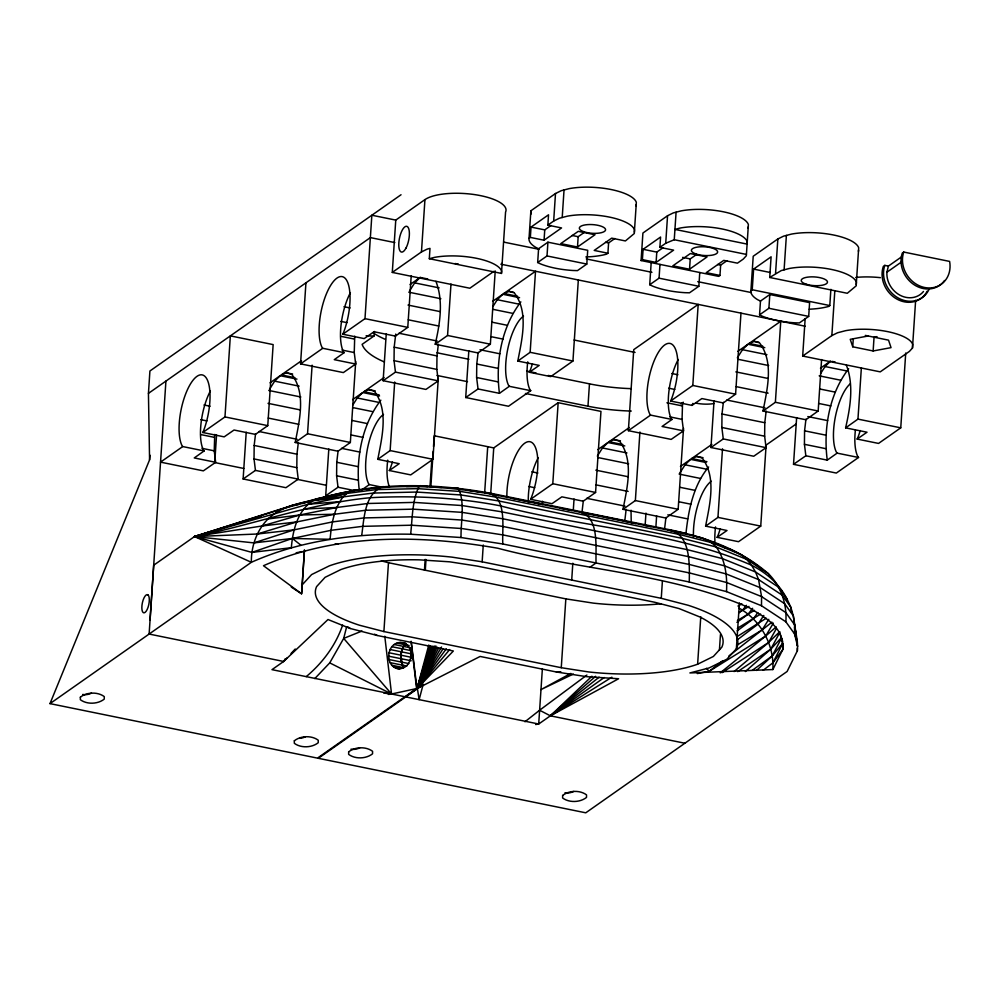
<?xml version="1.0" encoding="UTF-8"?>
<svg xmlns="http://www.w3.org/2000/svg" width="1000" height="1000" viewBox="0 0 1000 1000"><rect width="100%" height="100%" fill="white"/><g stroke="black" fill="none" stroke-linecap="round" stroke-linejoin="round"><path stroke-width="1.5" d="M423.113 684.6L419.137 699.638L417.425 688.725L318.3 758.3L585.763 812.812L787.113 671.488L797.35 650.825L797.6 646.425L797.3 641.375L794.587 633.962L785.875 621.812C787.05 604.188 781.05 585.975 768.238 573.562C741.175 549.987 706.663 537.55 672.013 530.212L491.2 493.363C435.975 483.188 378.1 481.763 323.75 497.525L320.913 498.338M785.875 621.812L761.488 605.737L761.575 596.6L758.562 579.575L755.537 571.987L751.55 565.212L746.688 559.362L741.038 554.538L711.5 542.625L679.275 534.438L496.413 497.175L460.262 491.425L417.7 488.65L376.388 489.6L346.675 493.462L318.438 498.413L291.812 505.538L194.513 536.562L153.7 565.212L150.037 620.275M739.412 602.925L736.363 648.812L726.862 659.212L709.125 667.938L689.887 672.95L772.862 669.55C774.338 644.9 760.638 620.037 739.025 608.125M215.662 462.3L194.262 457.938L204.137 450.925L182.738 446.562L160.538 462.137L203.337 470.863L215.662 462.3L214.237 450.838L214.725 434.438M246.225 432.212L243.125 478.975L255.45 470.4L254.025 458.938L254.175 445.462L255.55 433.8M243.125 478.975L285.912 487.7L298.238 479.125L296.812 467.663L296.962 454.188L298.337 442.525M328.812 449.05L325.7 495.8L338.025 487.238L336.6 475.775L336.75 462.287L338.125 450.625M305.938 282.825L300.55 363.875L343.35 372.587L355.675 364.025L354.25 352.562L354.738 336.163M359.25 490.163C355.6 459.3 361.637 425.112 380.85 400.175M386.238 333.938L383.137 380.7L395.462 372.125L394.038 360.662L394.188 347.188L395.725 334.062M383.137 380.7L425.925 389.425L438.263 380.85L436.825 369.387L436.975 355.913L438.35 344.25M468.825 350.775L465.712 397.525L478.038 388.963L476.613 377.5L476.763 364.012L478.137 352.35M478.038 388.963L499.438 393.325C495.4 362.025 501.375 327.238 520.862 301.9M740.975 313.137L735.588 394.175L723.25 402.925L701.862 398.562L692 405.4L670.6 401.037L692.8 385.462L698.188 304.413L633.75 349.637L628.362 430.675L671.162 439.4L683.487 430.838L682.062 419.375L682.55 402.975M714.05 400.75L710.95 447.512L723.275 438.938L721.85 427.475L722 414L723.375 402.337M710.95 447.512L753.737 456.238L766.062 447.663L764.638 436.2L764.788 422.725L766.162 411.062M796.637 417.587L793.525 464.338L805.85 455.775L804.425 444.312L804.575 430.825L805.95 419.162M805.85 455.775L827.25 460.138C823.213 428.837 829.188 394.05 848.675 368.713M761.488 605.737L726.513 591.625C727.25 578.225 725.913 564.25 719.45 552.263C711.587 535.6 690.875 536.7 675.825 531.7L493.95 494.637C430.688 482.887 363.888 482.375 302.5 503.512M726.513 591.625L689.25 581.975C689.562 564.513 690.938 532.762 667.913 530M689.25 581.975L502.825 543.987C501.725 528.837 508.3 493.7 485.25 492.912M358.888 490.525L354.663 490.2L350.575 491.188L346.675 493.462C320.775 501.725 289.125 499.325 268.05 518.95C256.712 530.3 251.112 546.388 251.35 562.3L50 703.625L317.462 758.125L416.587 688.562L411.062 641.413M304.425 549.8L301.6 593.812L291.275 587.062M501.475 273.425L501.6 271.075A42.387 14.013 3.8 0 0 434.425 257.387L429.312 258.712L430 248.388L427.163 249.125L421.463 251.938L392.287 272.413L395.763 220.1L424.938 199.625A42.387 14.013 3.8 0 1 475.425 194.725A42.387 14.013 3.8 0 1 505.562 212.087L501.475 273.425L429.312 258.712M502.088 264.4L502.15 263.1M636.125 205.975L636.325 202.325A42.387 14.013 3.8 0 0 569.15 188.637L561.2 190.712L555.5 193.512L530.875 210.8L529.038 238.337A45.35 14.988 3.8 0 0 535.8 247.375L538.587 248.75L547.925 242.188L587.712 250.3L586.8 264.062L577.463 270.613L572.95 270.487A45.35 14.988 3.8 0 1 540.438 263.863L537.675 262.512L538.587 248.75M748.238 226.9L746.338 255.738L743.288 259.075L737.45 263.163L723.75 260.375L706.25 272.65L719.963 275.438L720.65 265.113L726.9 260.738M748.175 228.2L748.375 224.55A42.387 14.013 3.8 0 0 681.2 210.863L673.25 212.925L667.55 215.738L642.913 233.025L641.087 260.55L718.65 276.363L719.963 275.438M756.488 670.475L772.225 655.975L782.825 643.188L782.788 649.538L772.862 669.55M858.462 251.425L858.675 247.775A42.387 14.013 3.8 0 0 791.5 234.088L783.55 236.163L777.85 238.962L753.213 256.25L750.925 290.663A45.35 14.988 3.8 0 0 757.688 299.713L760.475 301.075L769.812 294.513L809.6 302.625L808.688 316.388L799.35 322.95L794.825 322.825A45.35 14.988 3.8 0 1 762.325 316.2L759.562 314.837L760.475 301.075M802.675 356.05L880.238 371.863L909.425 351.388L912.475 348.038L912.675 344.387A42.387 14.013 3.8 0 0 845.5 330.7L837.55 332.775L831.85 335.575L802.675 356.05L805.163 318.663M502.825 543.987L461.037 537.525C460.662 521.45 465.337 503 458.288 488.15L447.775 487.863M50 703.625L149.575 459.837L148.438 393.375L149.913 371L401.037 194.75M165.925 381.1L149.125 634.05L283.65 661.462L328 619.525L350.225 628.488L377.2 635.475L453.375 651L417 688.637L405.337 696.825M216.562 434.938L214.737 462.55L243.775 468.462M202.775 432.5L224.975 416.925L230.35 335.875L273.15 344.6L267.762 425.637L255.425 434.387L234.037 430.025L224.175 436.863L202.775 432.5L203.675 430.475A38.375 13.738 -78.5 0 0 207.075 379.363A38.375 13.738 -78.5 0 0 185.425 394.562A38.375 13.738 -78.5 0 0 182.037 445.662L182.738 446.562M355.725 361.425L350.35 442.475L338.013 451.213L295.212 442.488L307.55 433.75L312.113 365.175M304.438 550.988L301.6 593.812L263.475 565.725C336.85 533.188 420.238 534.688 497.875 548.25C581.05 570.325 670.113 573.188 749.65 607.938C762.825 616.475 779.837 624.55 782.45 641.862M411.2 275.938L407.775 327.362L395.438 336.112L374.05 331.75L364.188 338.587L342.788 334.225L364.988 318.65L371.85 215.225L395.763 220.1M383.938 361.763A87.713 28.988 3.8 0 1 362.125 344.35L374.1 335.938L374.4 331.463M438.312 378.25L432.925 459.3L410.725 474.888L389.325 470.525L399.188 463.688L377.8 459.325L390.138 450.575L394.688 382M383.9 631.562L359.4 625.212A117.2 38.737 3.8 0 1 316.637 586.562L325.087 577.325L340.838 569.575A117.2 38.737 3.8 0 1 419.175 559.837L449.712 561.825L477.2 566.075L654.55 602.225L679.062 608.575L700.25 617.125A117.2 38.737 3.8 0 1 721.812 647.225L713.375 656.462L697.625 664.212A117.2 38.737 3.8 0 1 588.75 671.963L561.263 667.712L383.9 631.562L388.475 562.725L381.262 560.862M421.463 251.938L424.938 199.625M424.45 570.212L425.175 559.388M430 486.662L431.85 458.812M425.288 570.388L426 559.55M430.838 486.838L433.2 451.25M433.5 446.613L434.225 435.775L493.837 447.925M495.225 270.95L490.363 344.2L478.025 352.938L435.225 344.225L447.562 335.475L450.988 284.037M484.663 492.688L487.713 446.675M736.363 648.812A131.938 43.612 3.8 0 0 688.225 605.3L661.263 598.312L482.15 561.812L483.263 544.987M490.737 493.113L493.738 447.912L558.162 402.688L600.962 411.4L595.575 492.45L583.237 501.2L561.85 496.838L551.987 503.675L530.588 499.312L531.487 497.287A38.375 13.738 -78.5 0 0 528.95 441.625A38.375 13.738 -78.5 0 0 506.9 497.65M530.35 237.413L531.038 227.087L548.525 214.812L547.85 225.138L561.55 227.938L544.062 240.212L530.35 237.413L529.038 238.337M578.325 279.988L572.938 361.025L550.737 376.613L529.338 372.25L539.2 365.412L517.812 361.05L530.15 352.312L535.525 271.262L503.862 293.488L517.625 296.288M544.062 240.212L544.75 229.887L550.988 225.5M537.675 262.512L547.013 255.95L547.925 242.188M547.85 225.138L553.675 221.05L555.5 193.512M562.212 217.5L564.038 189.975M530.588 499.312L552.788 483.725L558.162 402.688M542.362 668.938L538.7 724.013L535.625 724.538M577.487 247.025L594.987 234.75L578.275 231.337L560.775 243.612L577.487 247.025L578.175 236.7L584.425 232.312M561.263 667.712L565.837 598.875L388.475 562.725M573.312 509.938L574.038 499.025M571.712 580.062L572.825 563.237M631.275 411.062A87.713 28.988 3.8 0 1 587.975 406.213L589.462 383.85L548.288 375.45M585.862 256.938A45.35 14.988 3.8 0 0 606.6 254.15L607.913 253.225L608.6 242.9L614.85 238.512M634.362 232.213L636.2 204.675M642.4 259.637L643.088 249.312L660.575 237.037L659.887 247.362L673.6 250.15L656.1 262.425L642.4 259.637L641.087 260.55M683.538 428.237L678.162 509.288L665.825 518.025L623.025 509.3L635.363 500.562L639.925 431.987M699.762 272.512L698.85 286.275L689.5 292.812L684.987 292.688A45.35 14.988 3.8 0 1 652.487 286.062L649.725 284.713L651.237 261.788M656.1 262.425L656.787 252.1L663.037 247.725M649.725 284.713L659.062 278.175L659.975 264.4M645.138 525.4L645.95 513.125M659.887 247.362L665.725 243.263L667.55 215.738M665.725 243.263L674.25 239.725L676.087 212.188M655.9 526.763L656.625 515.862M661.263 598.312L662.375 581.487M689.538 269.237L707.025 256.962L690.312 253.562L672.825 265.837L689.538 269.237L690.225 258.913L696.475 254.537M697.625 664.212L700.763 616.788M766.125 445.062L760.738 526.112L738.538 541.7L717.138 537.337L727 530.5L705.612 526.138L717.95 517.388L722.5 448.812M719.438 649.825L720.45 634.538M750.925 290.663L752.237 289.75L753.612 269.1L771.1 256.825L769.725 277.475L847.3 293.275L856.188 285.837L856.388 282.188A42.387 14.013 3.8 0 0 789.212 268.5L781.263 270.575L769.725 277.475M759.562 314.837L768.9 308.288L769.812 294.513M775.562 273.375L777.85 238.962M821.587 359.575L818.175 411.012L805.837 419.75L763.037 411.025L775.375 402.287L780.763 321.238L749.1 343.462L762.85 346.262M784.1 269.837L786.388 235.425M809.225 309.212A45.35 14.988 3.8 0 0 828.487 306.475L829.8 305.55L830.875 289.325M831.85 335.575L834.812 290.963M856.25 284.538L858.538 250.125M865.312 335.412L888.538 340.15L891.038 347.638L873.138 350.962L852.738 346.8L853.25 339.162M905.725 353.025L900.75 427.837L878.55 443.425L857.15 439.062L867.013 432.225L845.625 427.863L857.962 419.113L861.375 367.688M873.138 350.962L874.05 337.2L877.025 336.637M912.475 348.038L915.638 300.35M321.112 498.812L323.75 497.525L283.1 508.612L194.513 536.562L251.35 562.3C301.288 540.025 356.4 533.263 410.637 534.225C412.488 518.325 411.987 501.225 418.963 486.5L420.225 485.662L427.65 486.55M361.712 535.363C364.15 518.675 364.425 493.15 383.263 486.525M149.575 459.837L150.075 455.25M769.912 575.913L768.238 573.562L746.688 559.362L715.788 546.888L682.3 538.375L498.55 500.925L460.988 494.963L416.463 492.05L373.25 493.062L312.975 500.688C297.462 510.7 292.787 530.438 291.337 547.7L251.887 552.4L194.513 536.562L247.775 520.275M542.537 501.25L542.2 504.162L526.912 501.05M583.35 500.613L581.987 512.275L624.775 521L626.15 509.338M664.562 529.1L665.938 517.438M708.65 466.975C693.3 485.325 688.45 510.238 685.962 533.462L669.15 530.037M396.825 668.35C413.025 671.9 416.875 642.45 399.988 642.463C385.45 643.438 384.637 668.438 399.85 668.962M923.5 291.475A22.287 19.462 54.9 0 1 900.062 295.25A22.287 19.462 54.9 0 1 886.912 272.213L888.388 266.1L902.163 256.438M295.212 442.488C299.35 420.688 306.35 393.575 291.725 374.35L286.55 372.825L281.275 374.925L295.025 377.725M377.8 459.325C381.925 437.512 388.938 410.412 374.312 391.175L369.137 389.65L363.85 391.763L379.137 394.875M435.225 344.225C439.85 323.812 443.7 301.462 435.925 281.35M517.812 361.05C521.938 339.25 528.95 312.137 514.325 292.9L509.15 291.375L503.862 293.488M623.025 509.3C627.163 487.5 634.163 460.387 619.538 441.163L614.362 439.625L609.087 441.737L622.837 444.538M705.612 526.138C709.737 504.325 716.75 477.212 702.125 457.987L696.938 456.463L691.663 458.562L706.95 461.688M763.037 411.025C767.175 389.225 774.175 362.113 759.55 342.887L754.375 341.362L749.1 343.462M845.625 427.863C850.238 407.45 854.087 385.112 846.312 364.988M343.05 496.975C333.825 509 331.388 524.6 330.1 539.3L292.362 538.462L253.888 542.9L194.513 536.562L308.113 504.25L343.05 496.975L346.675 493.462M346.637 626.85L343.688 638.4L329.738 662.875L314.788 678.587M405.763 696.912L538.7 724.013L550.363 715.825L618.587 678.75L586.562 676.663L556.312 671.975L480.125 656.45L417 688.637L428.787 645.025M423.612 684.638L417 688.637L429.888 645.812M423.338 684.212L417 688.637L431.125 646.2M419.425 686.725L417 688.637L432.55 646.175M411.2 641.45L417 688.637L434.188 645.925M419.312 686.6L417 688.637L435.863 645.913M342.788 334.225L343.688 332.2A38.375 13.738 -78.5 0 0 347.088 281.1A38.375 13.738 -78.5 0 0 325.438 296.288A38.375 13.738 -78.5 0 0 322.05 347.388L322.75 348.288L344.15 352.65L334.275 359.663L355.675 364.025M389.325 470.525L390.238 468.488A38.375 13.738 -78.5 0 0 392.4 462.013M529.338 372.25L530.25 370.225A38.375 13.738 -78.5 0 0 532.425 363.738M670.6 401.037L671.5 399.012A38.375 13.738 -78.5 0 0 674.9 347.9A38.375 13.738 -78.5 0 0 653.25 363.1A38.375 13.738 -78.5 0 0 649.862 414.2L650.562 415.1L671.963 419.462L662.087 426.475L683.487 430.838M692 405.4L692.9 403.375M717.138 537.337L718.05 535.3A38.375 13.738 -78.5 0 0 720.212 528.825M857.15 439.062L858.062 437.025A38.375 13.738 -78.5 0 0 860.225 430.55M419.237 686.475L417 688.637L437.125 647.15M772.925 662.8L782.825 643.188L782.788 649.538L772.925 662.8L763.1 670.325M781.413 638.275L772.225 655.975L752.225 670.337M419.125 686.413L417 688.637L438.713 647.962M779.963 632.087L770.775 649.175L745.337 671.55M776.213 628.938L768.587 642.5L734.087 671.575M419.038 686.325L417 688.637L441.562 647M773.337 623.138L765.7 636.038L720.25 672.862M768.775 619.325L762.163 629.9L728.938 655.888M269.513 389.3L274.662 381.163L280.163 375.7L296.975 379.125M409.525 291.025L414.675 282.887L420.175 277.425L427.825 278.988M352.825 404.963L357.25 397.987L362.75 392.537L379.562 395.962M492.837 306.7L497.262 299.713L502.762 294.262L519.575 297.688M597.325 456.112L602.475 447.975L607.975 442.512L624.788 445.938M737.337 357.837L742.487 349.7L747.987 344.237L764.8 347.663M705.837 462.463L690.562 459.35L685.062 464.8L679.163 474.1L700.562 478.462M820.65 373.5L825.075 366.525L830.575 361.075L820.438 368.188M449.688 649.538L417 688.637L443.162 648.763M763.8 615.462L758.012 624.163L736.988 640.1M404.925 696.737L271.988 669.65L283.65 661.462L285.375 658.9M757.825 612.562L753.312 618.913L737.175 630.85M417 688.637L446.3 648.825M286.8 658.062L283.65 661.462L285.487 659M752.625 608.3L748.138 614.212L736.925 622.337M746.475 605.325L742.562 610.15L738.812 612.825M283.65 661.462L285.637 659.05M302.087 584.975L311.6 574.575L329.325 565.85A131.938 43.612 3.8 0 1 451.9 557.125L482.15 561.812M781.087 638.025L770.775 649.175L737.7 671.637M291.012 653.525L295.225 649M779.575 631.85L768.587 642.5L722.038 672.675M524.963 721.762L539.612 710.238L550.363 715.825L591.912 676.225M684.887 743.238L550.363 715.825L595.65 676.275M776.175 626.9L765.7 636.038L709.25 671.275L697.3 673.575M611.862 677.2L550.363 715.825L599.113 677.188M771.95 622.175L762.163 629.9L736.875 645.238M722.788 660.688L709.25 671.275L706.425 668.35M539.612 710.238L586.888 675.05M766.225 618.25L736.938 636.7M550.363 715.825L604.225 677.525M361.9 489.837L369.3 484.588L383.05 487.388M499.438 393.325L509.312 386.312L530.712 390.675L508.512 406.25L465.712 397.525M827.25 460.138L837.125 453.125L858.525 457.475L836.325 473.062L793.525 464.338M148.438 393.375L370.375 237.6L394.825 242.587M270.038 382.812L280.163 375.7M281.275 374.925L301.537 360.7M410.05 284.538L420.175 277.425M300.55 363.875L322.75 348.288M493.95 271.3L469.85 288.225L392.287 272.413M352.612 399.65L362.75 392.537M363.85 391.763L384.113 377.537M492.625 301.375L502.762 294.262M597.85 449.625L607.975 442.512M609.087 441.737L629.35 427.512M737.862 351.35L747.987 344.237M628.362 430.675L650.562 415.1M680.938 403.9L683.337 402.212M888.388 266.1L884.8 265.363L883.35 266.388A25.95 22.662 54.9 0 0 896.688 298.975A25.95 22.662 54.9 0 0 927.163 291.212M903.75 252.062A25.95 22.662 54.9 0 0 924.638 287.5A25.95 22.662 54.9 0 0 949.613 261.413L903.75 252.062L902.3 253.088A25.95 22.662 54.9 0 0 914.225 284.812A25.95 22.662 54.9 0 0 944.55 280.487M886.912 272.213L901.912 261.688M680.425 466.463L690.562 459.35M691.663 458.562L711.925 444.35M590.212 567.075L596.038 562.975C595.475 547.15 599.625 516.538 579.25 511.737M765.575 445.45L796.25 423.925M405.95 643.688C399.338 649.275 400.375 660.2 403.275 667.575L391.763 665.225M760.625 614.075L737.35 628.312M754.425 610.35L737.412 620.525M738.6 612.5L749 606.425M737.962 606.05L741.888 603.875M570.837 673.425L540.988 689.587L573.325 674.038M553.675 221.05L559.375 218.238L567.325 216.175A42.387 14.013 3.8 0 1 634.5 229.862L634.3 233.512L625.413 240.95L611.7 238.15L594.212 250.425L607.913 253.225M362.013 631.038L343.688 638.4L391.55 694.013L416.587 688.562M251.887 552.4L292.362 538.462L331 530.312L362.575 526.35L411.325 525.212L461.55 528.5L503.212 534.975L689.562 572.962L726.712 582.537L761.575 596.6L785.875 612.625L794.575 624.8L797.325 645.425M253.888 542.9L294.15 529.837L332.438 521.925L363.888 517.925L412.15 516.812L461.863 520.05L503.15 526.512L689.275 564.45L726.087 573.9L760.588 587.825L784.65 603.688L793.312 615.85L797.3 641.375M344.288 493.413L354.663 490.2M250.738 519.362L261.1 516.2M213.85 531.125L194.513 536.562L257.312 534.012L296.675 521.95L334.4 514.263L365.65 510.262L413.088 509.162L461.962 512.35L502.65 518.75L688.375 556.6L724.65 565.887L758.562 579.575L782.225 595.163L790.825 607.288L793.312 615.85L794.575 624.8L794.587 633.962L797.6 646.425M208.137 533.188L194.513 536.562L262.062 525.975L299.887 514.975L336.863 507.475L367.825 503.488L414.137 502.4L461.85 505.525L501.7 511.812L686.9 549.562L722.425 558.625L755.537 571.987L778.625 587.212L787.163 599.25L790.825 607.288L791.663 613.05M306.725 502.362L310.975 501.15M202.1 534.987L194.513 536.562C253.412 524.825 310.3 503.3 370.375 497.713C413.837 495.412 457.55 497.512 500.325 505.838C583.288 527.925 672.175 530.7 751.55 565.212C766.762 573.075 779.325 583.913 787.163 599.25M296.137 552.8L302.2 551.587M868.138 336L850.238 339.325L852.738 346.8M291.812 505.538L299.513 504.237M388.462 694.425L391.55 694.013L384.775 636.237M366.25 489.575L369.2 489.2M268.05 518.95L299.887 514.975L334.4 514.263M262.062 525.975L296.675 521.95M257.312 534.012L294.15 529.837M308.113 504.25L339.762 501.675M388.438 694.212L391.55 694.013L329.738 662.875M303.725 509.038L336.863 507.475M335.125 543.962L338.2 543.825M556.312 671.975L560.85 671.825M374.1 335.938L370.913 336.012A18.275 6.037 3.8 0 1 366.15 335.7M406.425 486.488L421.45 486.138M432.287 486.85L441.587 487.45M410.637 534.225L461.037 537.525M697.087 537.238L701.338 537.688L727.763 548.337L724.812 547.837M383.812 693.088L391.55 694.013M565.837 598.875L593.325 603.125A117.2 38.737 3.8 0 0 661.25 603.775M460.037 488.938L463 489.4M465.962 489.875L482.287 492.438M399.988 642.463L405.812 643.637C399.5 649.375 400.613 660.275 403.525 667.625M674.25 239.725L746.413 254.425M753.612 269.1L770.337 272.512M643.088 249.312L656.787 252.1M682.625 257.375L690.225 258.913M717.6 264.5L720.65 265.113M531.038 227.087L544.75 229.887M572.1 235.463L578.175 236.7M605.562 242.275L608.6 242.9M752.237 289.75L829.8 305.55M503.862 242.138L538.975 249.288M586.3 258.938L651.95 272.312M697.75 281.65L751.188 292.538M659.062 278.175L698.85 286.275M547.013 255.95L586.8 264.062M768.9 308.288L808.688 316.388M500.85 264.188L805.212 326.225M509.15 291.375L513.725 292.312M754.375 341.362L758.962 342.287M832.1 361.388L835.163 362M414.675 282.887L439.137 287.875M497.262 299.713L518.663 304.075M742.487 349.7L766.95 354.688M825.075 366.525L846.475 370.887M408.787 292.188L440.875 298.725M492.887 309.325L512.762 313.375M738.125 359.312L768.688 365.538M819.175 375.825L840.575 380.188M408.038 305.075L440.138 311.613M492.15 322.212L507.438 325.337M735.85 371.887L767.95 378.425M819.963 389.025L835.25 392.137M574.062 340.012L635.062 352.438M343.988 306.7L350.112 307.95M408.237 319.8L438.8 326.025M490.812 336.625L503.038 339.113M671.8 373.512L677.913 374.762M736.05 386.613L768.138 393.15M818.625 403.438L830.85 405.925M364.988 318.65L407.775 327.362M447.562 335.475L490.363 344.2M530.15 352.312L572.938 361.025M692.8 385.462L735.588 394.175M775.375 402.287L818.175 411.012M857.962 419.113L900.75 427.837M340.825 321.388L346.95 322.638M398.963 333.237L437.163 341.025M480.012 349.75L499.875 353.8M668.637 388.2L674.762 389.438M726.775 400.037L764.975 407.825M807.825 416.562L827.688 420.613M436.95 352.762L468.975 359.288M526.938 371.1L536.087 372.975M340.65 336.275L354.4 339.075M394.188 347.188L436.975 355.913M476.763 364.012L498.162 368.375M666.925 402.775L682.212 405.887M722 414L764.788 422.725M804.575 430.825L825.975 435.188M342.025 350.062L354.25 352.562M394.038 360.662L436.825 369.387M476.613 377.5L498.013 381.863M669.837 416.875L682.062 419.375M721.85 427.475L764.638 436.2M804.425 444.312L825.825 448.675M437 375.45L467.5 381.662M525.45 393.475L587.975 406.213M395.462 372.125L438.263 380.85M723.275 438.938L766.062 447.663M286.55 372.825L292.663 374.062M369.137 389.65L375.25 390.9M614.362 439.625L620.475 440.875M696.938 456.463L703.062 457.713M274.662 381.163L299.125 386.15M357.25 397.987L378.65 402.35M602.475 447.975L626.938 452.95M685.062 464.8L706.45 469.162M268.775 390.462L300.863 397M352.875 407.6L372.75 411.65M598.112 457.587L628.675 463.812M268.025 403.35L300.125 409.888M352.137 420.487L367.425 423.6M595.837 470.163L627.938 476.7M679.95 487.3L695.238 490.412M203.975 404.975L210.087 406.225M268.225 418.075L298.788 424.3M350.8 434.9L363.025 437.388M531.788 471.788L537.9 473.038M596.025 484.875L628.125 491.425M678.612 501.712L690.837 504.2M224.975 416.925L267.762 425.637M307.55 433.75L350.35 442.475M390.138 450.575L432.925 459.3M552.788 483.725L595.575 492.45M635.363 500.562L678.162 509.288M717.95 517.388L760.738 526.112M200.812 419.663L206.938 420.9M258.938 431.5L297.15 439.288M341.525 448.338L359.862 452.075M528.625 486.475L534.738 487.713M586.75 498.312L624.963 506.1M667.812 514.837L687.675 518.888M200.637 434.55L214.387 437.35M254.175 445.462L296.962 454.188M336.75 462.287L358.15 466.65M491.262 494L498.888 495.55M511.062 498.038L527.812 501.45M535.425 503L543.05 504.55M559.8 507.975L571.975 510.45M579.587 512.013L587.212 513.562M603.95 516.975L607 517.587M623.75 521L635.925 523.488M643.55 525.037L651.162 526.587M202.013 448.338L214.237 450.838M254.025 458.938L296.812 467.663M336.6 475.775L358 480.138M255.45 470.4L298.238 479.125M338.025 487.238L353.312 490.35M297.262 479.375L326.3 485.288M325.7 495.8L328.762 496.425M402.925 642.763L405.812 643.35M397.05 643.062L409.113 645.525M394.3 644.525L410.788 647.875M409.775 648.487L410.875 648.713M391.925 646.725L410.975 650.6M410.887 651.587L411.85 653.975M390.087 649.525L412.075 654.013L411.8 651.775M411.25 654.95L411.975 655.1M388.963 652.75L412.013 657.45M410.825 658.363L411.987 658.6M388.512 656.15L401.163 658.725M401.35 658.763L411.2 660.775M388.875 659.513L401.538 662.087M401.75 662.138L408.862 663.587M389.975 662.613L402.25 665.113M402.488 665.163L406.838 666.05M394.1 667.175L400.05 668.388M729.15 548.837C741.35 554.025 753.288 562.038 763.275 570.438M374.5 634.2L377.2 635.475M347.738 626.862L350.225 628.488M292.362 538.462L300.925 545.2M778.5 587.513L782.375 591.888M858.525 457.475L857.812 456.587A38.375 13.738 -78.5 0 1 855.387 430.075M837.125 453.125L836.413 452.225A38.375 13.738 -78.5 0 1 835.45 416.4A38.375 13.738 -78.5 0 1 850.337 383.713M671.963 419.462L671.25 418.562A38.375 13.738 -78.5 0 1 678.2 359.487M530.712 390.675L530 389.775A38.375 13.738 -78.5 0 1 527.737 361.863M509.312 386.312L508.6 385.412A38.375 13.738 -78.5 0 1 507.9 348.363A38.375 13.738 -78.5 0 1 523.525 316.125M344.15 352.65L343.438 351.75A38.375 13.738 -78.5 0 1 350.387 292.675M369.3 484.588L368.587 483.688A38.375 13.738 -78.5 0 1 367.887 446.637A38.375 13.738 -78.5 0 1 383.512 414.4M204.137 450.925L203.425 450.025A38.375 13.738 -78.5 0 1 210.375 390.95M794.513 627.612L795.888 632.087M780.138 633.888L783 645.713M782.113 638.925L782.588 641.775M400.662 658.763L401.037 661.812M631.025 510.213L631.237 522.575M797.337 648.125L797.35 650.825M305.425 736.75A11.7 9.663 -22.7 0 1 299.587 738.3M91.45 693.138A11.7 9.663 -22.7 0 1 82.713 694.45M342.625 625.112A116.938 96.575 -22.7 0 1 306.275 676.587M359.75 747.825A11.7 9.663 -22.7 0 1 351.012 749.137M573.713 791.438A11.7 9.663 -22.7 0 1 564.987 792.75M631.25 388.65A87.713 28.988 3.8 0 1 589.462 383.85M714.025 403.525A18.275 6.037 3.8 0 1 695.913 403.125M855.75 277.438A42.387 14.013 3.8 0 1 880.413 277.663M385.425 339.4A87.713 28.988 3.8 0 1 373.375 332.975M458.288 264.025A13.15 4.35 3.8 0 1 455 263.525M389.412 486.812A38.375 13.738 -78.5 0 1 387.725 460.138M528.3 502.013A38.375 13.738 -78.5 0 1 538.188 457.762M714.912 541.438A38.375 13.738 -78.5 0 1 715.537 526.938M693.512 537.075A38.375 13.738 -78.5 0 1 711.325 481.213M531.35 213.85A45.35 14.988 3.8 0 1 530.875 210.8M929.275 288.8A25.95 22.662 54.9 0 1 898.875 298.35A25.95 22.662 54.9 0 1 884.8 265.363M747.225 241.75L747.1 244.1L674.938 229.4L680.062 228.062A42.387 14.013 3.8 0 1 747.225 241.75M80.363 697.175L80.337 699.7C86.9 704.65 97.875 704.237 104.25 699.125L104.275 696.6C97.713 691.65 86.737 692.062 80.363 697.175M294.337 740.788L294.312 743.3C300.863 748.25 311.85 747.837 318.225 742.738L318.25 740.212C311.688 735.263 300.7 735.675 294.337 740.788M348.663 751.85L348.638 754.375C355.2 759.325 366.175 758.913 372.55 753.812L372.575 751.287C366.012 746.338 355.037 746.75 348.663 751.85M562.638 795.462L562.612 797.987C569.163 802.938 580.15 802.525 586.525 797.412L586.538 794.887C579.987 789.938 569 790.35 562.638 795.462M147.938 594.862L147.1 594.612A9.275 3.325 -78.5 0 0 142.387 602.775A9.275 3.325 -78.5 0 0 143.225 612.587L144.062 612.837A9.275 3.325 -78.5 0 0 148.775 604.663A9.275 3.325 -78.5 0 0 147.938 594.862M405.988 248.088A13.15 4.713 -78.5 0 0 407.413 226.625A13.15 4.713 -78.5 0 0 398.837 242.875A13.15 4.713 -78.5 0 0 405.988 248.088M806.162 284.2A13.15 4.35 3.8 0 0 827.325 282.7A13.15 4.35 3.8 0 0 809.55 276.938A13.15 4.35 3.8 0 0 806.162 284.2M584.275 231.875A13.15 4.35 3.8 0 0 605.438 230.362A13.15 4.35 3.8 0 0 587.663 224.613A13.15 4.35 3.8 0 0 584.275 231.875M696.325 254.088A13.15 4.35 3.8 0 0 717.487 252.587A13.15 4.35 3.8 0 0 699.7 246.825A13.15 4.35 3.8 0 0 696.325 254.088"/></g></svg>
